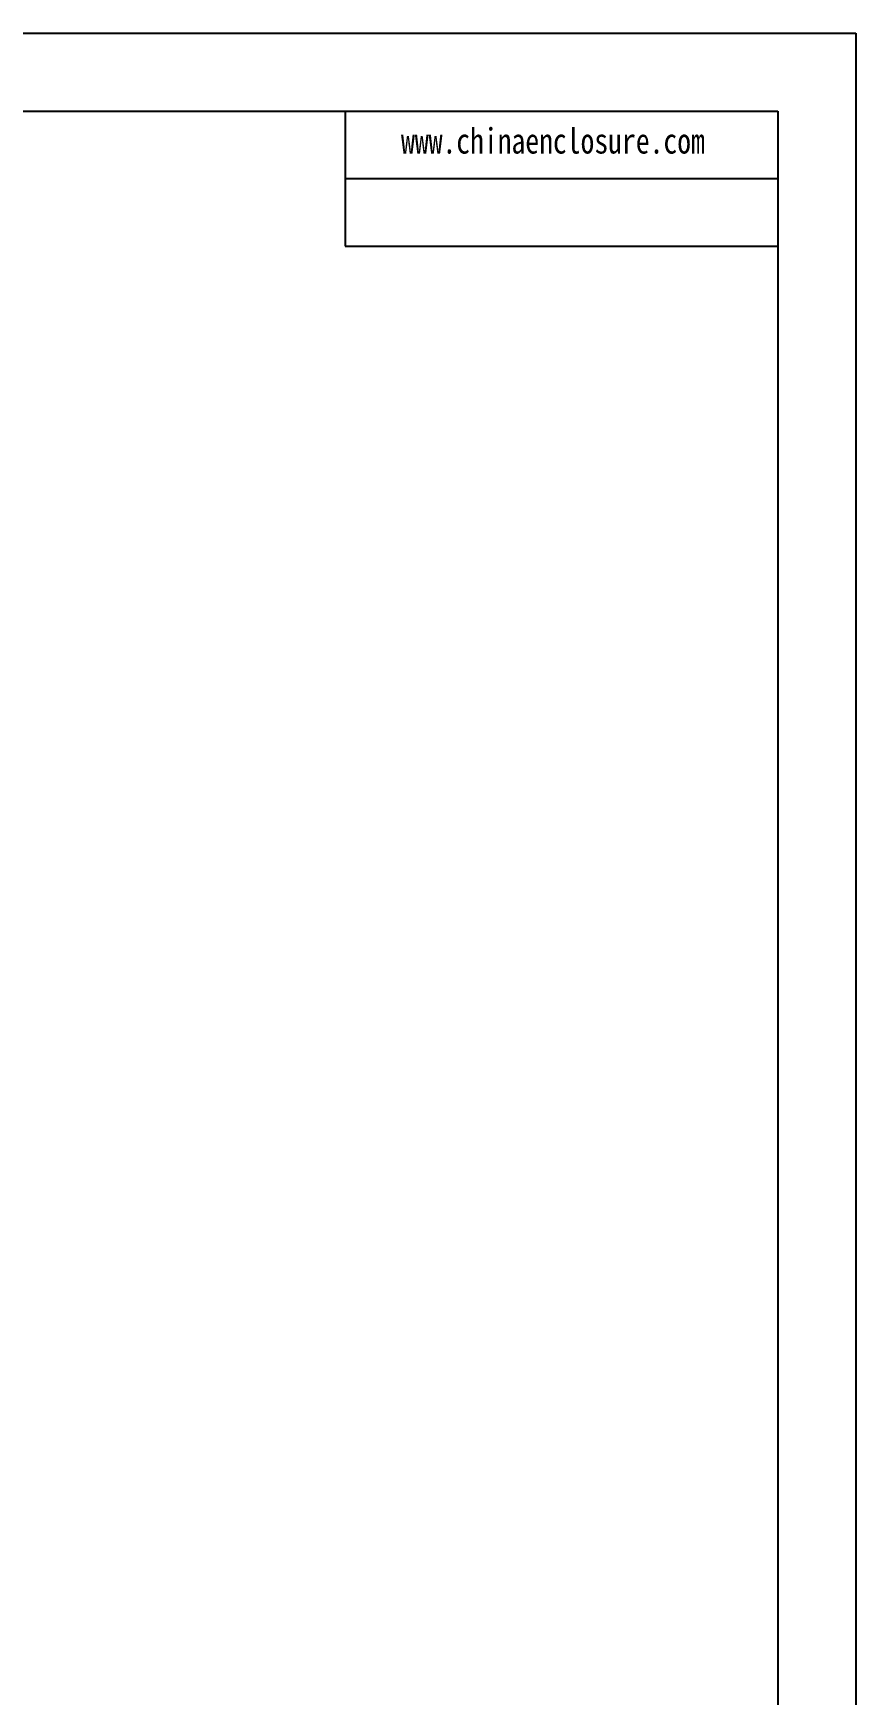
# Model space of a CAD drawing. Header units: inches. Extents: x 1153 to 3231, y 573 to 1137.
# Drawn here: x 1809.1 to 1951.1, y 850.5 to 1137.3 of the extents above; entities that cross this region are included whole.
import ezdxf

# ---------------------------------------------------------------- set-up
doc = ezdxf.new("R2010")
doc.units = ezdxf.units.IN
doc.layers.add('文字', color=81, linetype='Continuous')
doc.styles.add('宋体', font='', dxfattribs={"width": 0.8, "height": 3.5})
doc.styles.get('宋体').set_extended_font_data('SimSun')

msp = doc.modelspace()

# ---------------------------------------------------------------- linework, layer by layer
for p, q in [((1152.911, 1137.308), (1951.065, 1137.308)), ((1951.065, 1137.308), (1951.065, 572.957)), ((1173.564, 1123.871), (1937.628, 1123.871)), ((1862.978, 1123.871), (1862.978, 1100.543)), ((1937.628, 1123.871), (1937.628, 586.394)), ((1862.978, 1112.207), (1937.628, 1112.207)), ((1862.978, 1100.543), (1937.628, 1100.543))]:
    msp.add_line(p, q)

# ---------------------------------------------------------------- texts
at = {"layer": '文字', "color": 0, "insert": (1872.595, 1120.916), "char_height": 4.37944, "width": 76.94262, "attachment_point": 1, "style": '宋体'}
msp.add_mtext('www.chinaenclosure.com', dxfattribs=at)

doc.saveas('drawing.dxf')
